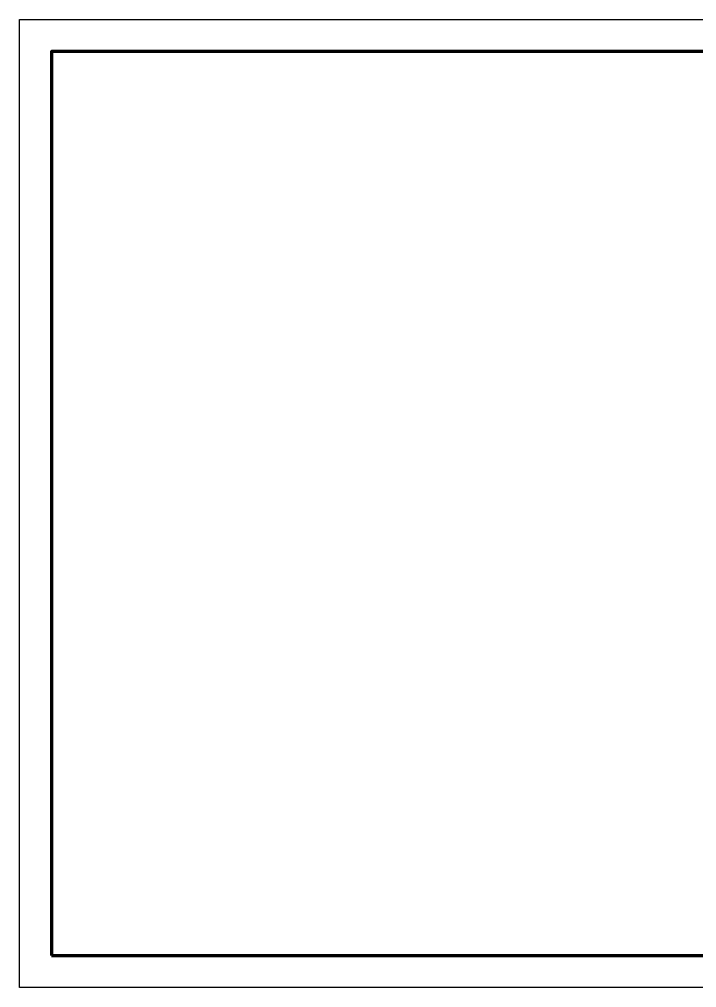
# Paper-space layout 'ALTA 30X42' of a CAD drawing. Header units: feet, sheet in inches. Extents: x 0 to 42, y 0 to 30.
# Drawn here: x 0 to 21, y 0 to 30 of the extents above; entities that cross this region are included whole.
import ezdxf
from ezdxf.enums import TextEntityAlignment as Align

# ---------------------------------------------------------------- set-up
doc = ezdxf.new("R2010")
doc.units = ezdxf.units.FT
doc.header["$MEASUREMENT"] = 0
doc.layers.get('Defpoints').update_dxf_attribs({"color": 253})
doc.layers.add('V-ANNO-TTLB-ATRB-', color=253, linetype='Continuous', lineweight=25)
doc.layers.add('V-ANNO-TTLB-HVY-', color=253, linetype='Continuous', lineweight=80)
doc.styles.add('NCS1', font='arial.ttf', dxfattribs={"width": 0.8, "height": 0.09375})

# ---------------------------------------------------------------- blocks, each defined once
blk = doc.blocks.new('30X42')
at = {"layer": 'Defpoints'}
blk.add_lwpolyline([(0, 30), (42, 30), (42, 0), (0, 0)], close=True, dxfattribs=at)
at = {"layer": 'V-ANNO-TTLB-HVY-'}
blk.add_lwpolyline([(1, 1), (41, 1), (41, 29), (1, 29)], close=True, dxfattribs=at)
at = {"layer": 'V-ANNO-TTLB-ATRB-', "style": 'NCS1', "width": 0.8}
for tag, height, p in [('REV6DESCRIPTION', 0.0938, (24.975, 2.875)), ('REV6DATE', 0.0938, (27.725, 2.875)), ('REV6INITIAL', 0.0938, (28.35, 2.875)), ('REV5DESCRIPTION', 0.0938, (24.975, 2.625)), ('REV4DESCRIPTION', 0.0938, (24.975, 2.375)), ('REV5DATE', 0.0938, (27.725, 2.625)), ('REV4DATE', 0.0938, (27.725, 2.375)), ('REV5INITIAL', 0.0938, (28.35, 2.625)), ('REV4INITIAL', 0.0938, (28.35, 2.375)), ('REV3DESCRIPTION', 0.0938, (24.975, 2.125)), ('REV3DATE', 0.0938, (27.725, 2.125)), ('REV3INITIAL', 0.0938, (28.35, 2.125)), ('REV2DESCRIPTION', 0.0938, (24.975, 1.875)), ('REV2DATE', 0.0938, (27.725, 1.875)), ('REV2INITIAL', 0.0938, (28.35, 1.875)), ('REV1DESCRIPTION', 0.0938, (24.975, 1.625)), ('REV1DATE', 0.0938, (27.725, 1.625)), ('REV1INITIAL', 0.0938, (28.35, 1.625)), ('SHEET-#', 0.2, (40.025, 1.175)), ('TOTAL-#', 0.2, (40.675, 1.175))]:
    blk.add_attdef(tag, text='', height=height, dxfattribs=at).set_placement(p, align=Align.MIDDLE_CENTER)
at = {"layer": 'V-ANNO-TTLB-ATRB-', "style": 'NCS1', "flags": 8}
for tag, p in [('PROJECTNAME', (37.1, 2.75)), ('CLIENTNAME', (37.1, 2.25)), ('SHEETDESCRIPTION', (37.095, 1.75))]:
    blk.add_attdef(tag, text='', height=0.2, dxfattribs=at).set_placement(p, align=Align.MIDDLE_CENTER)
at = {"layer": 'V-ANNO-TTLB-ATRB-', "style": 'NCS1'}
for tag, p in [('PROJNUM', (33.85, 2.22)), ('SCALE', (40.35, 2.22)), ('DRAWNBY', (33.85, 1.72)), ('DATE', (40.35, 1.72)), ('CHECKEDBY', (33.85, 1.22))]:
    blk.add_attdef(tag, text='', height=0.1, dxfattribs=at).set_placement(p, align=Align.MIDDLE_CENTER)

psp = doc.layouts.new('ALTA 30X42')

# ---------------------------------------------------------------- block references
at = {"layer": 'V-ANNO-TTLB-HVY-'}
psp.add_blockref('30X42', (0, 0), dxfattribs=at)

doc.saveas('drawing.dxf')
